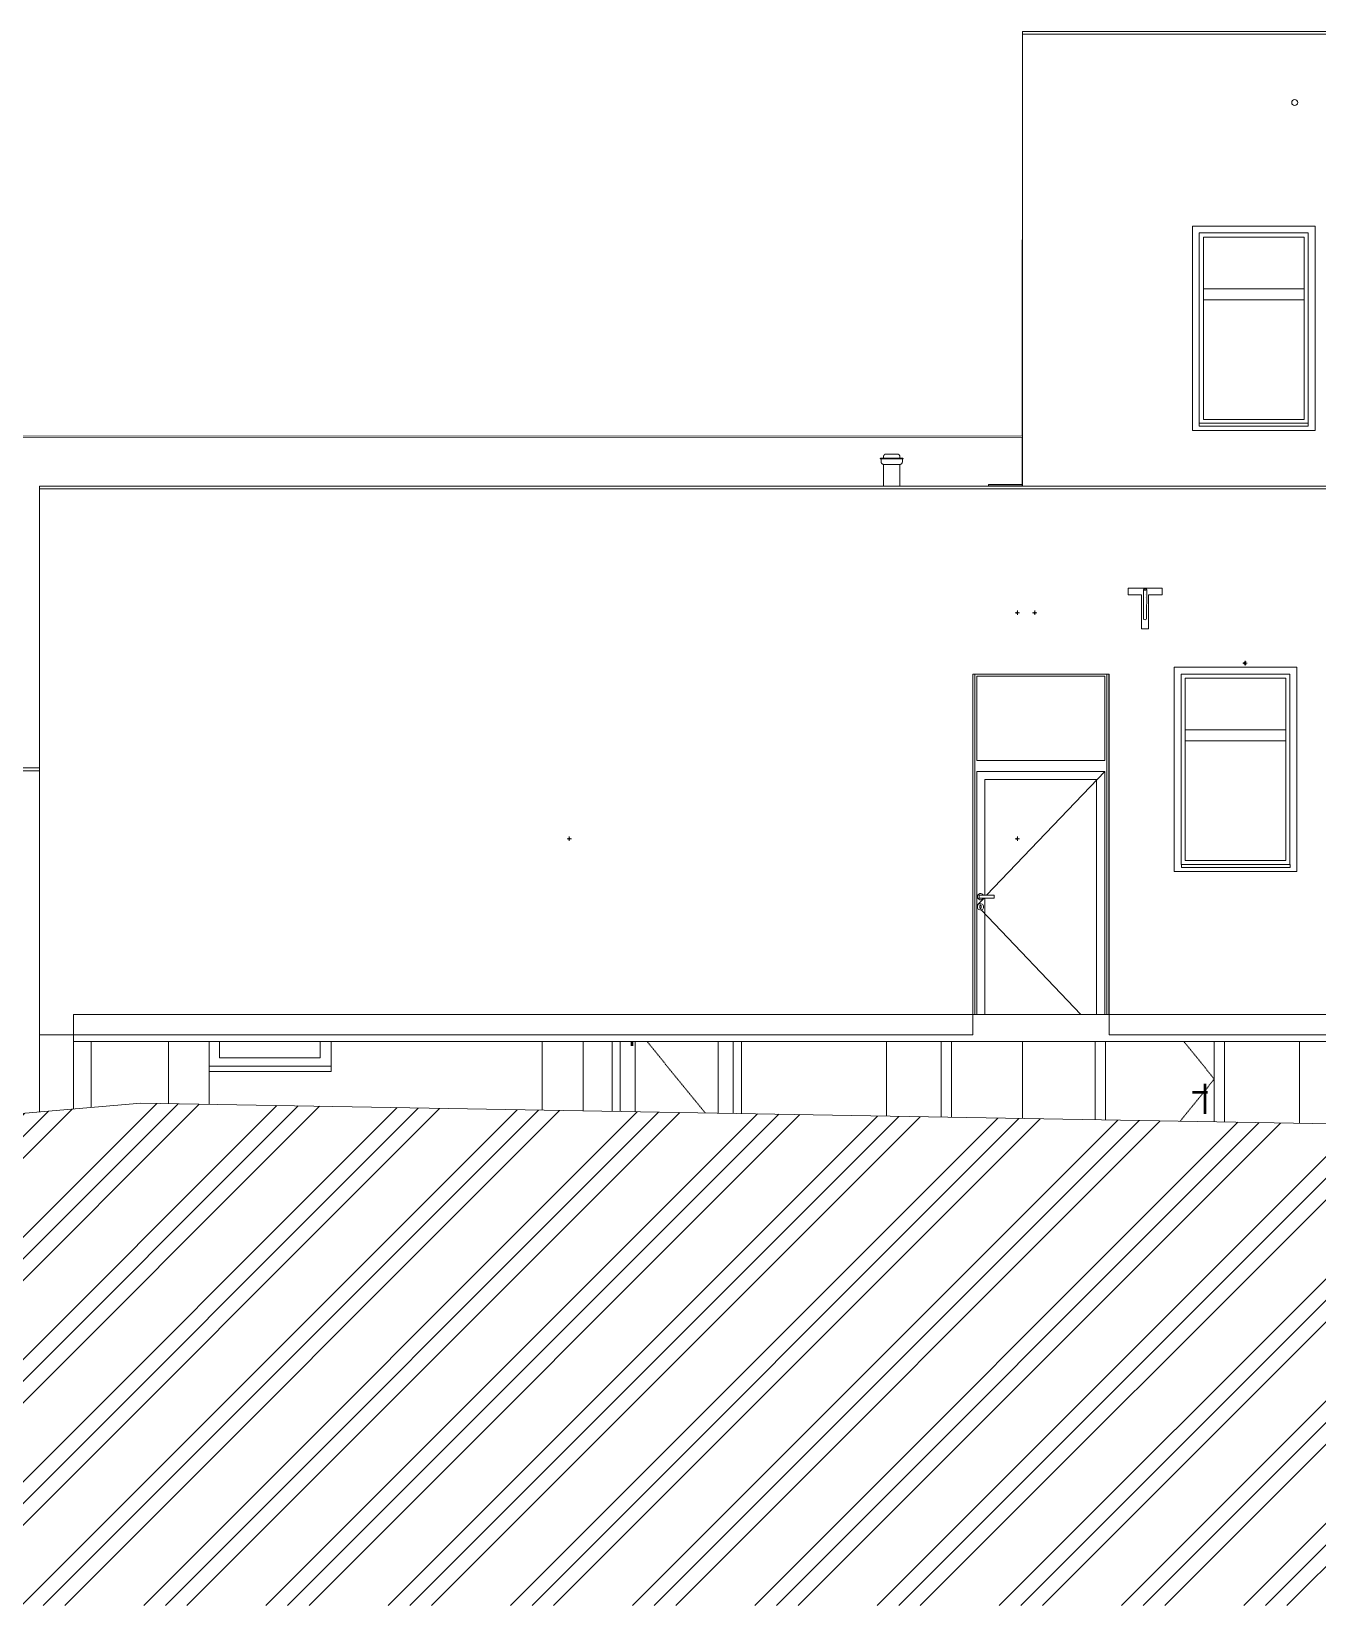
# Model space of a CAD drawing. Header units: millimetres. Extents: x -4051 to 472247, y -45352 to 20466.
# Drawn here: x 173801 to 183251, y -2012 to 9550 of the extents above; entities that cross this region are included whole.
import ezdxf

# ---------------------------------------------------------------- set-up
doc = ezdxf.new("R2010")
doc.units = ezdxf.units.MM
doc.linetypes.add('Čárka', pattern=[6.35, 3.175, -3.175])
for name, color, linetype, lineweight in [('A-DETL-GENF', 92, 'Continuous', 9), ('A-DETL-THIN', 151, 'Continuous', 9), ('A-DOOR', 31, 'Continuous', 9), ('A-DOOR-FRAM', 31, 'Continuous', 9), ('A-FLOR', 192, 'Continuous', 9), ('A-GENM', 13, 'Continuous', 9), ('A-GLAZ', 151, 'Continuous', 9), ('A-ROOF', 132, 'Continuous', 9), ('A-WALL', 113, 'Continuous', 9), ('E-POWR-CNDT', 130, 'Continuous', 9), ('E-POWR-CNTR', 130, 'Continuous', 9), ('E-POWR-DROP', 130, 'Continuous', 9), ('M-HVAC-CDFF', 50, 'Continuous', 9), ('Q-SPCQ', 91, 'Continuous', 9), ('S-COLS', 52, 'Continuous', 9)]:
    doc.layers.add(name, color=color, linetype=linetype, lineweight=lineweight)

# ---------------------------------------------------------------- blocks, each defined once
blk = doc.blocks.new('DVERE_1k_oblozka - DD03_01_800x1970_koupelna-2284058-S-Bourání')
at = {"layer": 'A-DOOR'}
for p, q in [((-44469, 2130), (-44469, 1617)), ((-44359, 1615), (-44359, 2130)), ((-43749, 2130), (-43749, 1604)), ((-43639, 1602), (-43639, 2130))]:
    blk.add_line(p, q, dxfattribs=at)
at = {"layer": 'A-DOOR', "lineweight": 50}
blk.add_line((-44384, 2130), (-44384, 2100), dxfattribs=at)
at = {"layer": 'A-DOOR', "linetype": 'Čárka'}
blk.add_line((-43845, 1606), (-44271, 2130), dxfattribs=at)
at = {"layer": 'A-DOOR-FRAM'}
for p, q in [((-44529, 2130), (-44529, 1618)), ((-43579, 1601), (-43579, 2130))]:
    blk.add_line(p, q, dxfattribs=at)
blk = doc.blocks.new('OKNO_1k_nadsvetlik - OKNO_1k_nadsvetlik_900 x 1500-V45-S-Bourání')
at = {"layer": 'A-GLAZ'}
for p, q in [((-39498, 4880), (-40398, 4880)), ((-40398, 4880), (-40398, 3380)), ((-39498, 3380), (-39498, 4880)), ((-40348, 3430), (-40348, 4830)), ((-40348, 4830), (-39548, 4830)), ((-40318, 3460), (-40318, 4800)), ((-40318, 4800), (-39578, 4800)), ((-39578, 4800), (-39578, 3460)), ((-39578, 4420), (-39578, 4800)), ((-39548, 3432), (-39548, 4830)), ((-39548, 3432), (-39548, 4830)), ((-40318, 4420), (-39578, 4420)), ((-40318, 4420), (-40318, 4340)), ((-39578, 4340), (-39578, 4420)), ((-39578, 4340), (-40318, 4340)), ((-39578, 4340), (-39578, 3460)), ((-40398, 3380), (-39498, 3380)), ((-40348, 3430), (-40346, 3430)), ((-39578, 3460), (-40318, 3460))]:
    blk.add_line(p, q, dxfattribs=at)
blk = doc.blocks.new('parapet_ext - parapet_ext-V46-S-Bourání')
at = {"layer": 'Q-SPCQ'}
for p, q in [((-40346, 3432), (-40348, 3432)), ((-40346, 3432), (-40348, 3432)), ((-40348, 3430), (-40346, 3430)), ((-40346, 3410), (-40346, 3432)), ((-39546, 3432), (-40346, 3432)), ((-39546, 3410), (-40346, 3410)), ((-39546, 3432), (-39546, 3410))]:
    blk.add_line(p, q, dxfattribs=at)
blk = doc.blocks.new('OKNO_1k_nadsvetlik - OKNO_1k_nadsvetlik_900 x 1500-2284060-S-Bourání')
at = {"layer": 'A-GLAZ'}
for p, q in [((-47414, 2010), (-47414, 2130)), ((-46674, 2130), (-46674, 2010)), ((-46674, 2010), (-47414, 2010))]:
    blk.add_line(p, q, dxfattribs=at)
blk = doc.blocks.new('parapet s nosem_vnitní - parapet s nosem_vnitní-1280334-S-Bourání')
at = {"layer": 'A-GENM'}
for p, q in [((-46594, 1950), (-47490, 1950)), ((-47490, 1910), (-46594, 1910)), ((-46594, 1940), (-46594, 1950)), ((-46594, 1940), (-46594, 1910))]:
    blk.add_line(p, q, dxfattribs=at)
blk = doc.blocks.new('OKNO_1k_nadsvetlik - OKNO_1k_nadsvetlik_900 x 1850-1969449-S-Bourání')
at = {"layer": 'A-GLAZ'}
for p, q in [((-41515, 6580), (-41515, 8020)), ((-41515, 6210), (-41515, 6570))]:
    blk.add_line(p, q, dxfattribs=at)
blk = doc.blocks.new('parapet_ext - parapet_ext-V51-S-Bourání')
at = {"layer": 'Q-SPCQ'}
for p, q in [((-41515, 6222), (-41764, 6222)), ((-41764, 6222), (-41764, 6210)), ((-41762, 6220), (-41515, 6220)), ((-41762, 6210), (-41762, 6220))]:
    blk.add_line(p, q, dxfattribs=at)
blk = doc.blocks.new('OKNO_1k_nadsvetlik - OKNO_1k_nadsvetlik_900 x 1500-V54-S-Bourání')
at = {"layer": 'A-GLAZ'}
for p, q in [((-40264, 8120), (-40264, 6620)), ((-39364, 8120), (-40264, 8120)), ((-39364, 6620), (-39364, 8120)), ((-40214, 8070), (-39414, 8070)), ((-40214, 8070), (-40214, 6672)), ((-40184, 6700), (-40184, 8040)), ((-40184, 8040), (-39444, 8040)), ((-39444, 8040), (-39444, 6700)), ((-39414, 8070), (-39414, 6672)), ((-40184, 7660), (-39444, 7660)), ((-40184, 7660), (-40184, 7580)), ((-39444, 7580), (-39444, 7660)), ((-39444, 7580), (-40184, 7580)), ((-40264, 6620), (-39364, 6620)), ((-39444, 6700), (-40184, 6700))]:
    blk.add_line(p, q, dxfattribs=at)
blk = doc.blocks.new('parapet_ext - parapet_ext-V55-S-Bourání')
at = {"layer": 'Q-SPCQ'}
for p, q in [((-40214, 6650), (-40214, 6672)), ((-39414, 6672), (-40214, 6672)), ((-39414, 6650), (-40214, 6650)), ((-39414, 6672), (-39414, 6650))]:
    blk.add_line(p, q, dxfattribs=at)
blk = doc.blocks.new('OKNO_dvere vchod_1k_nadsvetlik - vstupni dvere 1100_2435 2 2-1390910-S-Bourání')
at = {"layer": 'A-GLAZ'}
for p, q in [((-41863, 2330), (-41863, 4830)), ((-41848, 4195), (-41848, 4815)), ((-41848, 4815), (-40908, 4815)), ((-40909, 4195), (-40909, 4815)), ((-40908, 4815), (-40908, 4195)), ((-40893, 4830), (-40893, 2330)), ((-40908, 4195), (-41848, 4195)), ((-41848, 2330), (-41848, 4115)), ((-41848, 4115), (-40908, 4115)), ((-41789, 3205), (-41789, 4055)), ((-41789, 4055), (-40969, 4055)), ((-40909, 4115), (-41777, 3205)), ((-40969, 4055), (-40969, 2330)), ((-40908, 4115), (-40908, 2330)), ((-41796, 3185), (-41848, 3130)), ((-41848, 3130), (-41844, 3125)), ((-41721, 3205), (-41831, 3205)), ((-41831, 3205), (-41831, 3185)), ((-41831, 3185), (-41831, 3205)), ((-41831, 3185), (-41721, 3185)), ((-41826, 3112), (-41826, 3128)), ((-41822, 3218), (-41822, 3218)), ((-41821, 3205), (-41822, 3205)), ((-41822, 3185), (-41821, 3185)), ((-41822, 3172), (-41822, 3172)), ((-41822, 3143), (-41822, 3143)), ((-41818, 3128), (-41818, 3112)), ((-41789, 2330), (-41789, 3185)), ((-41721, 3185), (-41721, 3205)), ((-41822, 3097), (-41822, 3097)), ((-41818, 3098), (-41085, 2330))]:
    blk.add_line(p, q, dxfattribs=at)
for centre, major_axis, start_param, end_param in [((-41822, 3195), (0, 23), 5.165195, 7.853982), ((-41822, 3195), (0, 23), 1.570796, 4.259583), ((-41822, 3120), (0, 23), 4.712389, 7.853982), ((-41822, 3128), (0, 4), 4.712389, 7.853982), ((-41822, 3120), (0, 23), 1.570796, 4.712389), ((-41822, 3112), (0, 4), 1.570796, 4.712389)]:
    blk.add_ellipse(centre, major_axis=major_axis, ratio=0.999977, start_param=start_param, end_param=end_param, dxfattribs=at)
blk = doc.blocks.new('Držák na vlajky - Typ 1-1807648-S-Bourání')
at = {"layer": 'A-GENM', "color": 41}
for p, q in [((-40488, 5462), (-40738, 5462)), ((-40738, 5462), (-40738, 5412)), ((-40624, 5452), (-40625, 5235)), ((-40601, 5235), (-40600, 5452)), ((-40488, 5412), (-40488, 5462)), ((-40738, 5412), (-40638, 5412)), ((-40638, 5412), (-40638, 5162)), ((-40612, 5412), (-40613, 5412)), ((-40613, 5392), (-40612, 5392)), ((-40588, 5162), (-40588, 5412)), ((-40588, 5412), (-40488, 5412)), ((-40638, 5162), (-40588, 5162)), ((-40638, 5162), (-40638, 5162))]:
    blk.add_line(p, q, dxfattribs=at)
for centre, major_axis, start_param, end_param in [((-40612, 5452), (-12, 0), 4.720212, 6.283185), ((-40612, 5452), (-12, 0), 0.007823, 1.578619), ((-40612, 5452), (-10, 0.04), 0, 1.578619), ((-40612, 5452), (-10, 0.04), 4.720212, 6.029209), ((-40612, 5452), (-12, 0), 1.578619, 4.720212), ((-40612, 5452), (-10, 0.04), 1.578619, 4.720212), ((-40613, 5235), (-12, 0), 0.531421, 1.578619), ((-40613, 5235), (-12, 0), 1.578619, 2.625816)]:
    blk.add_ellipse(centre, major_axis=major_axis, ratio=0.499989, start_param=start_param, end_param=end_param, dxfattribs=at)
blk = doc.blocks.new('DVERE_1k_oblozka - DD03_01_800x1970_koupelna-1549498-S-Bourání')
at = {"layer": 'A-DOOR', "linetype": 'Čárka'}
for p, q in [((-40104, 1855), (-40327, 2130)), ((-40355, 1545), (-40104, 1855))]:
    blk.add_line(p, q, dxfattribs=at)
at = {"layer": 'A-DOOR', "lineweight": 50}
for p, q in [((-40264, 1760), (-40154, 1760)), ((-40174, 1820), (-40174, 1600))]:
    blk.add_line(p, q, dxfattribs=at)
at = {"layer": 'A-DOOR-FRAM'}
for p, q in [((-40979, 2130), (-40979, 1556)), ((-40904, 1555), (-40904, 2130)), ((-40104, 2130), (-40104, 1541)), ((-40029, 2130), (-40029, 1539))]:
    blk.add_line(p, q, dxfattribs=at)
blk = doc.blocks.new('Komín8 - Komín8-2014626-S-Bourání')
at = {"layer": 'M-HVAC-CDFF'}
for p, q in [((-42559, 6410), (-42389, 6410)), ((-42552, 6410), (-42552, 6388)), ((-42534, 6428), (-42534, 6415)), ((-42534, 6415), (-42532, 6415)), ((-42534, 6370), (-42534, 6210)), ((-42488, 6370), (-42534, 6370)), ((-42463, 6370), (-42487, 6370)), ((-42439, 6370), (-42461, 6370)), ((-42414, 6370), (-42436, 6370)), ((-42417, 6415), (-42414, 6415)), ((-42414, 6415), (-42414, 6428)), ((-42414, 6210), (-42414, 6370)), ((-42396, 6388), (-42396, 6410))]:
    blk.add_line(p, q, dxfattribs=at)
at = {"layer": 'M-HVAC-CDFF', "flags": 128}
for points in [[(-42559, 6410), (-42559, 6410), (-42559, 6410), (-42559, 6411), (-42559, 6411), (-42559, 6411), (-42559, 6411), (-42559, 6412), (-42559, 6412), (-42559, 6412), (-42559, 6412), (-42559, 6412), (-42559, 6413), (-42558, 6413), (-42558, 6413), (-42558, 6413), (-42558, 6413), (-42558, 6413), (-42558, 6414), (-42558, 6414), (-42557, 6414), (-42557, 6414), (-42557, 6414), (-42557, 6414), (-42557, 6414), (-42557, 6415), (-42556, 6415), (-42556, 6415), (-42556, 6415), (-42556, 6415), (-42556, 6415), (-42555, 6415), (-42555, 6415), (-42555, 6415), (-42555, 6415), (-42555, 6415), (-42554, 6415), (-42554, 6415), (-42554, 6415), (-42554, 6415), (-42554, 6415)], [(-42554, 6415), (-42554, 6415), (-42553, 6415), (-42553, 6415), (-42553, 6415), (-42552, 6415), (-42551, 6415), (-42551, 6415), (-42550, 6415), (-42549, 6415), (-42547, 6415), (-42546, 6415), (-42545, 6415), (-42543, 6415), (-42542, 6415), (-42540, 6415), (-42538, 6415), (-42536, 6415), (-42534, 6415)], [(-42395, 6415), (-42395, 6415), (-42395, 6415), (-42395, 6415), (-42396, 6415), (-42396, 6415), (-42397, 6415), (-42398, 6415), (-42399, 6415), (-42400, 6415), (-42401, 6415), (-42402, 6415), (-42404, 6415), (-42405, 6415), (-42407, 6415), (-42408, 6415), (-42410, 6415), (-42412, 6415), (-42414, 6415), (-42416, 6415), (-42419, 6415), (-42421, 6415), (-42423, 6415), (-42426, 6415), (-42429, 6415), (-42431, 6415), (-42434, 6415), (-42437, 6415), (-42439, 6415), (-42442, 6415), (-42445, 6415), (-42448, 6415), (-42451, 6415), (-42454, 6415), (-42457, 6415), (-42461, 6415), (-42464, 6415), (-42467, 6415), (-42470, 6415), (-42473, 6415), (-42476, 6415), (-42480, 6415), (-42483, 6415), (-42486, 6415), (-42489, 6415), (-42492, 6415), (-42495, 6415), (-42498, 6415), (-42501, 6415), (-42504, 6415), (-42507, 6415), (-42510, 6415), (-42513, 6415), (-42516, 6415), (-42518, 6415), (-42521, 6415), (-42523, 6415), (-42526, 6415), (-42528, 6415), (-42531, 6415), (-42533, 6415), (-42535, 6415), (-42537, 6415), (-42539, 6415), (-42541, 6415), (-42542, 6415), (-42544, 6415), (-42545, 6415), (-42547, 6415), (-42548, 6415), (-42549, 6415), (-42550, 6415), (-42551, 6415), (-42552, 6415), (-42552, 6415), (-42553, 6415), (-42553, 6415), (-42554, 6415), (-42554, 6415), (-42554, 6415)], [(-42534, 6370), (-42535, 6370), (-42536, 6370), (-42536, 6370), (-42537, 6370), (-42538, 6370), (-42538, 6371), (-42539, 6371), (-42540, 6371), (-42540, 6371), (-42541, 6371), (-42542, 6372), (-42542, 6372), (-42543, 6372), (-42544, 6373), (-42544, 6373), (-42545, 6373), (-42545, 6374), (-42546, 6374), (-42546, 6375), (-42547, 6375), (-42547, 6376), (-42548, 6376), (-42548, 6377), (-42549, 6378), (-42549, 6378), (-42549, 6379), (-42550, 6379), (-42550, 6380), (-42550, 6381), (-42551, 6381), (-42551, 6382), (-42551, 6383), (-42551, 6383), (-42551, 6384), (-42552, 6385), (-42552, 6385), (-42552, 6386), (-42552, 6387), (-42552, 6387), (-42552, 6388)], [(-42534, 6428), (-42534, 6428), (-42534, 6429), (-42534, 6430), (-42534, 6431), (-42534, 6431), (-42534, 6432), (-42533, 6433), (-42533, 6433), (-42533, 6434), (-42533, 6435), (-42532, 6435), (-42532, 6436), (-42532, 6437), (-42531, 6437), (-42531, 6438), (-42531, 6438), (-42530, 6439), (-42530, 6439), (-42529, 6440), (-42529, 6440), (-42528, 6441), (-42528, 6441), (-42527, 6442), (-42527, 6442), (-42526, 6443), (-42525, 6443), (-42525, 6443), (-42524, 6444), (-42524, 6444), (-42523, 6444), (-42522, 6444), (-42522, 6445), (-42521, 6445), (-42520, 6445), (-42519, 6445), (-42519, 6445), (-42518, 6445), (-42517, 6445), (-42517, 6445), (-42516, 6445)], [(-42529, 6370), (-42530, 6370), (-42531, 6370), (-42531, 6370), (-42532, 6370), (-42533, 6370), (-42533, 6370), (-42534, 6370), (-42534, 6370), (-42534, 6370), (-42534, 6370), (-42534, 6370)], [(-42534, 6370), (-42534, 6370), (-42534, 6370), (-42534, 6370), (-42533, 6370), (-42533, 6370), (-42532, 6370), (-42532, 6370), (-42531, 6370), (-42530, 6370), (-42529, 6370), (-42528, 6370), (-42527, 6370), (-42526, 6370), (-42525, 6370), (-42524, 6370), (-42522, 6370), (-42521, 6370), (-42519, 6370), (-42518, 6370), (-42516, 6370), (-42514, 6370), (-42512, 6370), (-42510, 6370), (-42509, 6370), (-42507, 6370), (-42505, 6370), (-42502, 6370), (-42500, 6370), (-42498, 6370), (-42496, 6370), (-42494, 6370), (-42491, 6370), (-42489, 6370), (-42487, 6370), (-42484, 6370), (-42482, 6370), (-42480, 6370), (-42477, 6370), (-42475, 6370), (-42472, 6370), (-42470, 6370), (-42468, 6370), (-42465, 6370), (-42463, 6370), (-42461, 6370), (-42458, 6370), (-42456, 6370), (-42454, 6370), (-42451, 6370), (-42449, 6370), (-42447, 6370), (-42445, 6370), (-42443, 6370), (-42441, 6370), (-42439, 6370), (-42437, 6370), (-42435, 6370), (-42433, 6370), (-42432, 6370), (-42430, 6370), (-42428, 6370), (-42427, 6370), (-42425, 6370), (-42424, 6370), (-42423, 6370), (-42422, 6370), (-42420, 6370), (-42419, 6370), (-42418, 6370), (-42418, 6370), (-42417, 6370), (-42416, 6370), (-42416, 6370), (-42415, 6370), (-42415, 6370), (-42414, 6370), (-42414, 6370), (-42414, 6370), (-42414, 6370)], [(-42516, 6445), (-42516, 6445), (-42516, 6445), (-42516, 6445), (-42516, 6445), (-42516, 6445), (-42515, 6445), (-42515, 6445), (-42514, 6445), (-42514, 6445), (-42513, 6445), (-42512, 6445), (-42512, 6445), (-42511, 6445), (-42510, 6445), (-42509, 6445), (-42508, 6445), (-42507, 6445), (-42506, 6445), (-42505, 6445), (-42504, 6445), (-42502, 6445), (-42501, 6445), (-42500, 6445), (-42498, 6445), (-42497, 6445), (-42496, 6445), (-42494, 6445), (-42493, 6445), (-42491, 6445), (-42489, 6445), (-42488, 6445), (-42486, 6445), (-42485, 6445), (-42483, 6445), (-42481, 6445), (-42480, 6445), (-42478, 6445), (-42476, 6445), (-42475, 6445)], [(-42432, 6445), (-42432, 6445), (-42432, 6445), (-42432, 6445), (-42432, 6445), (-42433, 6445), (-42433, 6445), (-42433, 6445), (-42434, 6445), (-42435, 6445), (-42435, 6445), (-42436, 6445), (-42437, 6445), (-42437, 6445), (-42438, 6445), (-42439, 6445), (-42440, 6445), (-42441, 6445), (-42442, 6445), (-42443, 6445), (-42445, 6445), (-42446, 6445), (-42447, 6445), (-42449, 6445), (-42450, 6445), (-42451, 6445), (-42453, 6445), (-42454, 6445), (-42456, 6445), (-42457, 6445), (-42459, 6445), (-42460, 6445), (-42462, 6445), (-42464, 6445), (-42465, 6445), (-42467, 6445), (-42469, 6445), (-42470, 6445), (-42472, 6445), (-42474, 6445), (-42475, 6445), (-42477, 6445), (-42479, 6445), (-42480, 6445), (-42482, 6445), (-42484, 6445), (-42485, 6445), (-42487, 6445), (-42489, 6445), (-42490, 6445), (-42492, 6445), (-42493, 6445), (-42495, 6445), (-42496, 6445), (-42498, 6445), (-42499, 6445), (-42500, 6445), (-42502, 6445), (-42503, 6445), (-42504, 6445), (-42505, 6445), (-42506, 6445), (-42508, 6445), (-42509, 6445), (-42510, 6445), (-42510, 6445), (-42511, 6445), (-42512, 6445), (-42513, 6445), (-42513, 6445), (-42514, 6445), (-42515, 6445), (-42515, 6445), (-42515, 6445), (-42516, 6445), (-42516, 6445), (-42516, 6445), (-42516, 6445), (-42516, 6445), (-42516, 6445)], [(-42463, 6445), (-42461, 6445), (-42460, 6445), (-42458, 6445), (-42457, 6445), (-42455, 6445), (-42454, 6445), (-42452, 6445), (-42451, 6445), (-42449, 6445), (-42448, 6445), (-42447, 6445), (-42445, 6445), (-42444, 6445), (-42443, 6445), (-42442, 6445), (-42441, 6445)], [(-42438, 6445), (-42437, 6445), (-42436, 6445), (-42436, 6445), (-42435, 6445), (-42434, 6445), (-42434, 6445), (-42433, 6445), (-42433, 6445), (-42433, 6445), (-42432, 6445), (-42432, 6445), (-42432, 6445), (-42432, 6445), (-42432, 6445)], [(-42432, 6445), (-42431, 6445), (-42430, 6445), (-42430, 6445), (-42429, 6445), (-42428, 6445), (-42428, 6445), (-42427, 6445), (-42426, 6445), (-42426, 6444), (-42425, 6444), (-42424, 6444), (-42424, 6443), (-42423, 6443), (-42422, 6443), (-42422, 6442), (-42421, 6442), (-42421, 6441), (-42420, 6441), (-42420, 6441), (-42419, 6440), (-42419, 6440), (-42418, 6439), (-42418, 6438), (-42417, 6438), (-42417, 6437), (-42417, 6437), (-42416, 6436), (-42416, 6435), (-42416, 6435), (-42415, 6434), (-42415, 6433), (-42415, 6433), (-42415, 6432), (-42415, 6431), (-42414, 6431), (-42414, 6430), (-42414, 6429), (-42414, 6429), (-42414, 6428), (-42414, 6428)], [(-42414, 6370), (-42414, 6370), (-42414, 6370), (-42415, 6370), (-42415, 6370), (-42415, 6370), (-42416, 6370), (-42416, 6370), (-42417, 6370), (-42418, 6370), (-42419, 6370), (-42420, 6370)], [(-42396, 6388), (-42396, 6387), (-42397, 6386), (-42397, 6386), (-42397, 6385), (-42397, 6384), (-42397, 6383), (-42397, 6383), (-42397, 6382), (-42398, 6381), (-42398, 6381), (-42398, 6380), (-42398, 6380), (-42399, 6379), (-42399, 6378), (-42400, 6378), (-42400, 6377), (-42400, 6377), (-42401, 6376), (-42401, 6375), (-42402, 6375), (-42402, 6375), (-42403, 6374), (-42403, 6374), (-42404, 6373), (-42405, 6373), (-42405, 6372), (-42406, 6372), (-42406, 6372), (-42407, 6371), (-42408, 6371), (-42408, 6371), (-42409, 6371), (-42410, 6371), (-42410, 6370), (-42411, 6370), (-42412, 6370), (-42413, 6370), (-42413, 6370), (-42414, 6370), (-42414, 6370)], [(-42413, 6415), (-42411, 6415), (-42409, 6415), (-42408, 6415), (-42406, 6415), (-42404, 6415), (-42403, 6415), (-42402, 6415), (-42400, 6415), (-42399, 6415), (-42398, 6415), (-42397, 6415), (-42397, 6415), (-42396, 6415), (-42395, 6415), (-42395, 6415), (-42395, 6415), (-42395, 6415), (-42395, 6415)], [(-42395, 6415), (-42394, 6415), (-42394, 6415), (-42394, 6415), (-42394, 6415), (-42394, 6415), (-42393, 6415), (-42393, 6415), (-42393, 6415), (-42393, 6415), (-42392, 6415), (-42392, 6415), (-42392, 6415), (-42392, 6415), (-42392, 6415), (-42392, 6414), (-42391, 6414), (-42391, 6414), (-42391, 6414), (-42391, 6414), (-42391, 6414), (-42391, 6414), (-42390, 6413), (-42390, 6413), (-42390, 6413), (-42390, 6413), (-42390, 6413), (-42390, 6413), (-42390, 6412), (-42390, 6412), (-42390, 6412), (-42389, 6412), (-42389, 6412), (-42389, 6411), (-42389, 6411), (-42389, 6411), (-42389, 6411), (-42389, 6410), (-42389, 6410), (-42389, 6410), (-42389, 6410)]]:
    blk.add_lwpolyline(points, dxfattribs=at)

msp = doc.modelspace()

# ---------------------------------------------------------------- hatches: boundary and pattern name
at = {"layer": 'A-DETL-GENF'}
h = msp.add_hatch(dxfattribs=at)
h.set_pattern_fill('FP_8', style=0, pattern_type=2)
h.set_pattern_definition([(45, (222596.16, 0), (-449.013, 449.013), []), (45, (222754.9, 0), (0, 898.0256), []), (45, (222437.4, 0), (0, 898.0256), [])])
h.paths.add_polyline_path([(168859, -2012), (226084, -2012), (226084, 2230), (212372, 2230), (212084, 2518), (206144, 2518), (205750, 2588), (201662, 2230), (196179, 2098), (189871, 2098), (188202, 1441), (174604, 1678), (169478, 1230), (168855, 870), (157199, 870), (157199, 1330), (138288, 758), (138288, 988), (134504, 988), (126173, 789), (126173, 589), (124073, 589), (124073, -2012), (165230, -2012)])
at = {"layer": 'E-POWR-DROP'}
for points in [[(181047, 5271), (181052, 5276), (181053, 5278), (181053, 5282), (181049, 5288), (181042, 5289), (181038, 5286), (181036, 5280), (181038, 5274), (181040, 5272), (181045, 5272)], [(181175, 5271), (181180, 5276), (181181, 5278), (181181, 5282), (181177, 5288), (181170, 5289), (181166, 5286), (181164, 5280), (181166, 5274), (181168, 5272), (181173, 5272)], [(182721, 4901), (182726, 4906), (182727, 4908), (182727, 4912), (182723, 4918), (182716, 4919), (182712, 4916), (182709, 4910), (182712, 4904), (182714, 4902), (182718, 4902)], [(177755, 3611), (177760, 3616), (177761, 3618), (177761, 3622), (177757, 3628), (177750, 3629), (177746, 3626), (177744, 3620), (177746, 3614), (177748, 3612), (177752, 3612)], [(181047, 3611), (181052, 3616), (181053, 3618), (181053, 3622), (181049, 3628), (181042, 3629), (181038, 3626), (181036, 3620), (181038, 3614), (181040, 3612), (181045, 3612)]]:
    msp.add_hatch(color=256, dxfattribs=at).paths.add_polyline_path(points)

# ---------------------------------------------------------------- linework, layer by layer
at = {"layer": 'A-DETL-THIN'}
for p, q in [((174604, 1678), (172965, 1535)), ((188202, 1441), (174604, 1678))]:
    msp.add_line(p, q, dxfattribs=at)
at = {"layer": 'A-FLOR'}
for p, q in [((174109, 2330), (189484, 2330)), ((174109, 2330), (174109, 2130)), ((189484, 2130), (174109, 2130))]:
    msp.add_line(p, q, dxfattribs=at)
at = {"layer": 'A-ROOF', "color": 41}
for p, q in [((181083, 9550), (193208, 9550)), ((181083, 9550), (181083, 9530)), ((173859, 6210), (189759, 6210)), ((173859, 6190), (173859, 6210)), ((189759, 6190), (173859, 6190)), ((168849, 4140), (173859, 4140)), ((173859, 4120), (168849, 4120))]:
    msp.add_line(p, q, dxfattribs=at)
at = {"layer": 'A-WALL'}
for p, q in [((193208, 9530), (181083, 9530)), ((181083, 9530), (181083, 6210)), ((173859, 6190), (173859, 1613)), ((180719, 2180), (180719, 4830)), ((180719, 4830), (181719, 4830)), ((181718, 2330), (181718, 4830)), ((181719, 4830), (181719, 2180)), ((173859, 2180), (180719, 2180)), ((174109, 2130), (174109, 1635)), ((174240, 1647), (174240, 2130)), ((176003, 2130), (176003, 1950)), ((181083, 2130), (181083, 1565)), ((181719, 2180), (183888, 2180))]:
    msp.add_line(p, q, dxfattribs=at)
for start, end in [(0, 180), (180, 0)]:
    msp.add_arc((183083, 9028), 22, start, end, dxfattribs=at)
at = {"layer": 'E-POWR-CNDT', "color": 41}
for p, q in [((181083, 6580), (169393, 6577)), ((169393, 6567), (181083, 6570))]:
    msp.add_line(p, q, dxfattribs=at)
at = {"layer": 'E-POWR-CNDT', "flags": 128}
for points in [[(182708, 4910), (182708, 4911), (182708, 4911), (182708, 4912), (182709, 4912), (182709, 4912), (182709, 4913), (182709, 4913), (182709, 4914), (182709, 4914), (182709, 4914), (182709, 4915), (182710, 4915), (182710, 4915), (182710, 4916), (182710, 4916), (182711, 4916), (182711, 4917)], [(182709, 4906), (182709, 4907), (182709, 4907), (182709, 4908), (182709, 4908), (182708, 4908), (182708, 4909)], [(182712, 4902), (182712, 4902), (182711, 4903), (182711, 4903), (182711, 4903), (182711, 4904), (182710, 4904)], [(182717, 4900), (182717, 4900), (182716, 4900), (182716, 4900), (182716, 4900), (182715, 4900), (182715, 4901), (182714, 4901)], [(182715, 4919), (182715, 4919), (182715, 4920), (182716, 4920), (182716, 4920), (182717, 4920), (182717, 4920)], [(182719, 4920), (182720, 4920), (182720, 4920), (182720, 4920), (182721, 4920), (182721, 4920), (182721, 4920), (182722, 4920), (182722, 4920), (182723, 4920), (182723, 4920), (182724, 4920), (182724, 4920), (182725, 4920), (182726, 4920), (182726, 4920)], [(182726, 4900), (182726, 4900), (182725, 4900), (182725, 4900), (182724, 4900), (182723, 4900), (182723, 4900), (182722, 4900), (182722, 4900), (182722, 4900), (182721, 4900), (182721, 4900)]]:
    msp.add_lwpolyline(points, dxfattribs=at)
at = {"layer": 'E-POWR-CNTR'}
for p, q in [((181029, 5280), (181061, 5280)), ((181045, 5264), (181045, 5296)), ((181157, 5280), (181189, 5280)), ((181173, 5264), (181173, 5296)), ((182702, 4910), (182734, 4910)), ((182718, 4894), (182718, 4926)), ((177736, 3620), (177768, 3620)), ((177752, 3604), (177752, 3636)), ((181029, 3620), (181061, 3620)), ((181045, 3604), (181045, 3636))]:
    msp.add_line(p, q, dxfattribs=at)
at = {"layer": 'S-COLS'}
for p, q in [((174807, 1675), (174807, 2130)), ((175107, 2130), (175107, 1670)), ((177554, 1627), (177554, 2130)), ((177854, 2130), (177854, 1622)), ((180084, 1583), (180084, 2130)), ((180484, 2130), (180484, 1576)), ((180562, 2130), (180562, 1574)), ((183117, 2130), (183117, 1530))]:
    msp.add_line(p, q, dxfattribs=at)

# ---------------------------------------------------------------- block references
at = {"layer": 'A-DOOR', "linetype": 'Čárka'}
for name in ['DVERE_1k_oblozka - DD03_01_800x1970_koupelna-2284058-S-Bourání', 'DVERE_1k_oblozka - DD03_01_800x1970_koupelna-1549498-S-Bourání']:
    msp.add_blockref(name, (222596, 0), dxfattribs=at)
at = {"layer": 'A-GENM', "color": 41}
msp.add_blockref('Držák na vlajky - Typ 1-1807648-S-Bourání', (222596, 0), dxfattribs=at)
at = {"layer": 'A-GENM'}
msp.add_blockref('parapet s nosem_vnitní - parapet s nosem_vnitní-1280334-S-Bourání', (222596, 0), dxfattribs=at)
at = {"layer": 'A-GLAZ'}
for name in ['OKNO_1k_nadsvetlik - OKNO_1k_nadsvetlik_900 x 1500-V54-S-Bourání', 'OKNO_1k_nadsvetlik - OKNO_1k_nadsvetlik_900 x 1850-1969449-S-Bourání', 'OKNO_1k_nadsvetlik - OKNO_1k_nadsvetlik_900 x 1500-V45-S-Bourání', 'OKNO_dvere vchod_1k_nadsvetlik - vstupni dvere 1100_2435 2 2-1390910-S-Bourání', 'OKNO_1k_nadsvetlik - OKNO_1k_nadsvetlik_900 x 1500-2284060-S-Bourání']:
    msp.add_blockref(name, (222596, 0), dxfattribs=at)
at = {"layer": 'M-HVAC-CDFF'}
msp.add_blockref('Komín8 - Komín8-2014626-S-Bourání', (222596, 0), dxfattribs=at)
at = {"layer": 'Q-SPCQ'}
for name in ['parapet_ext - parapet_ext-V55-S-Bourání', 'parapet_ext - parapet_ext-V51-S-Bourání', 'parapet_ext - parapet_ext-V46-S-Bourání']:
    msp.add_blockref(name, (222596, 0), dxfattribs=at)

doc.saveas('drawing.dxf')
